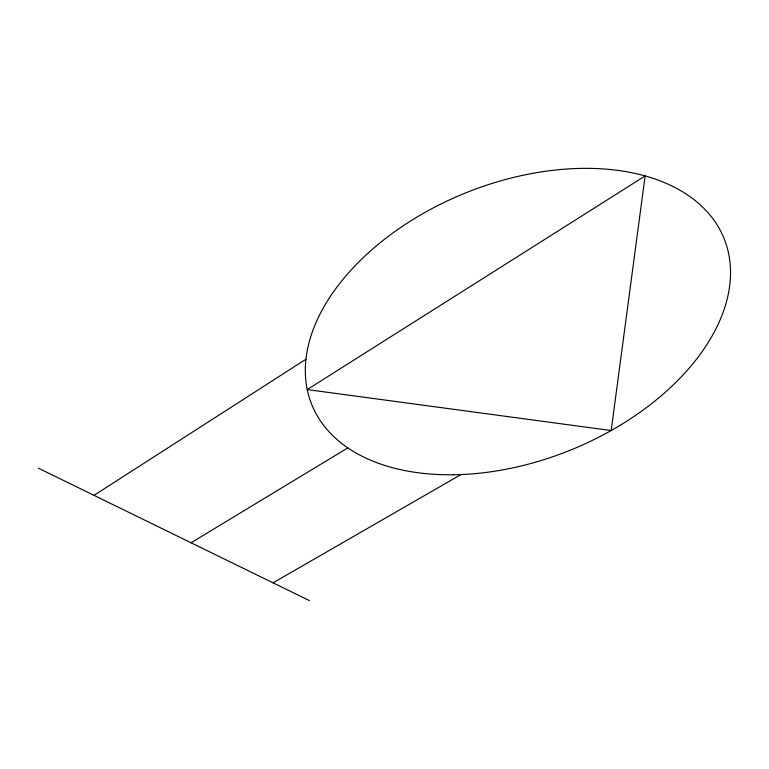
<?xml version="1.0" encoding="UTF-8"?>
<svg xmlns="http://www.w3.org/2000/svg" width="769" height="769" viewBox="0 0 769 769"><rect width="100%" height="100%" fill="white"/><g stroke="black" fill="none" stroke-linecap="round" stroke-linejoin="round"><path stroke-width="1.15" d="M94.01 495.351L305.947 359.219M191.068 542.779L347.848 447.866M273.033 582.835L460.996 474.55M38.45 468.206L309.417 600.608M645.124 175.947L611.182 430.544L307.235 389.575L645.124 175.947M452.989 474.761A222.241 138.872 -21.9 0 0 725.734 242.985A222.241 138.872 -21.9 0 0 375.07 246.974A222.241 138.872 -21.9 0 0 452.989 474.761"/></g></svg>
